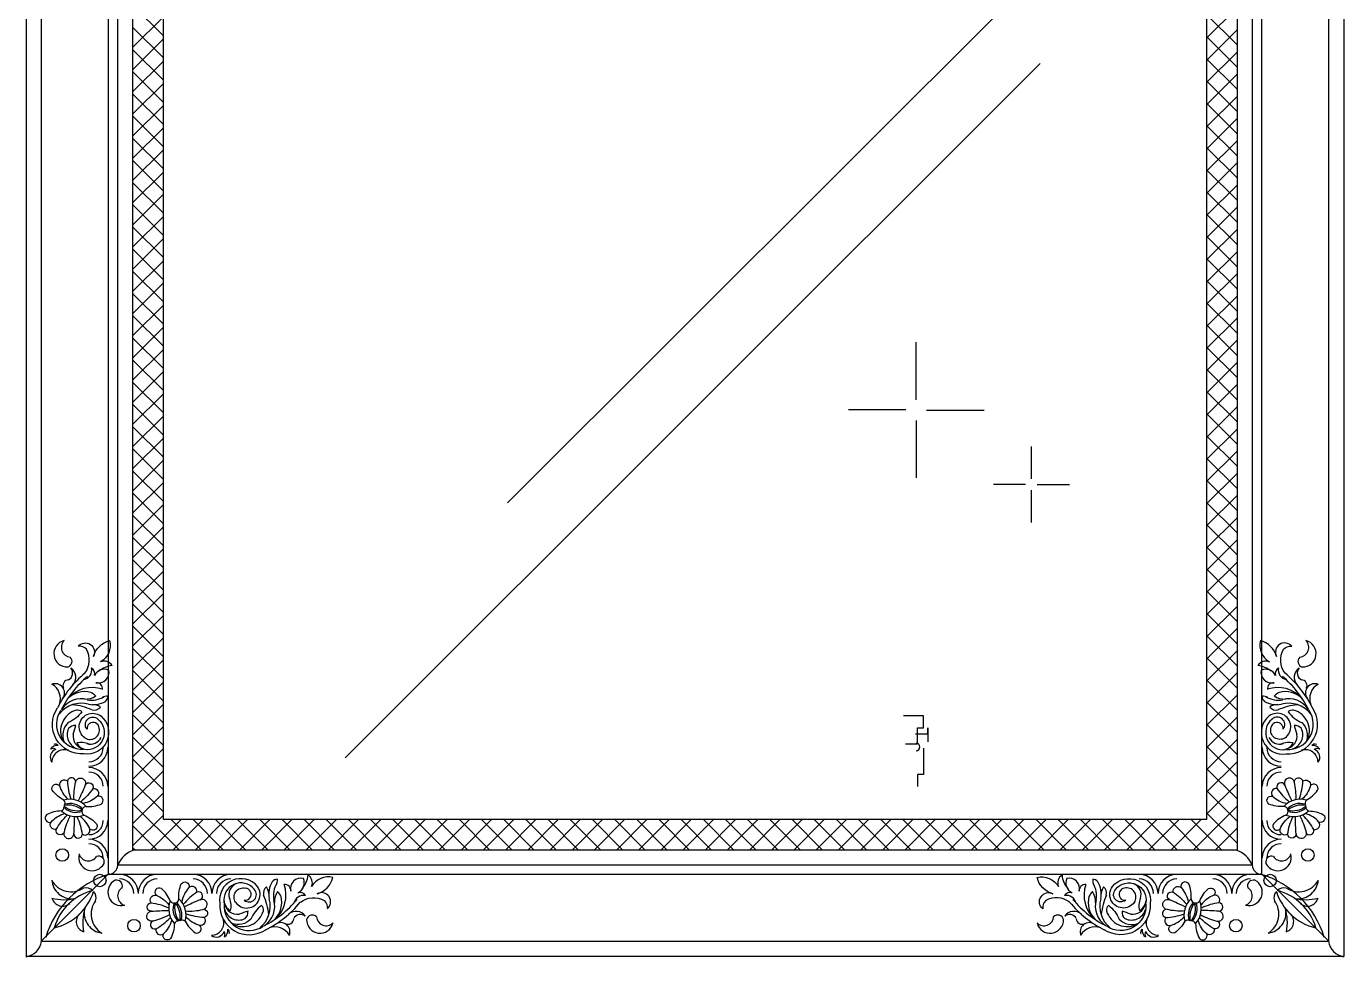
# Model space of a CAD drawing. Header units: inches. Extents: x 10 to 52.5, y 12.6 to 37.4.
# Drawn here: x 28.715 to 29.975, y 30.748 to 31.638 of the extents above; entities that cross this region are included whole.
import ezdxf

# ---------------------------------------------------------------- set-up
doc = ezdxf.new("R2010")
doc.units = ezdxf.units.IN
doc.header["$MEASUREMENT"] = 0
for name, color, linetype in [('02', 2, 'Continuous'), ('1', 1, 'Continuous'), ('4', 4, 'Continuous')]:
    doc.layers.add(name, color=color, linetype=linetype)

msp = doc.modelspace()

# ---------------------------------------------------------------- linework, layer by layer
at = {"layer": '02'}
for p, q in [((29.8404, 31.8462), (29.1756, 31.182)), ((28.8464, 31.6289), (28.8172, 31.658)), ((29.8442, 31.6266), (29.8733, 31.6558)), ((28.8172, 31.6179), (28.8464, 31.6471)), ((29.8733, 31.6202), (29.8442, 31.6493)), ((28.8464, 31.6077), (28.8172, 31.6368)), ((29.8442, 31.6054), (29.8733, 31.6346)), ((29.8733, 31.599), (29.8442, 31.6281)), ((28.8172, 31.5967), (28.8464, 31.6259)), ((28.8464, 31.5865), (28.8172, 31.6156)), ((28.8172, 31.5755), (28.8464, 31.6046)), ((29.6851, 31.6023), (29.0203, 30.9381)), ((29.8442, 31.5842), (29.8733, 31.6133)), ((29.8733, 31.5778), (29.8442, 31.6069)), ((28.8464, 31.5652), (28.8172, 31.5944)), ((29.8442, 31.563), (29.8733, 31.5921)), ((28.8172, 31.5543), (28.8464, 31.5834)), ((29.8733, 31.5565), (29.8442, 31.5857)), ((28.8464, 31.544), (28.8172, 31.5732)), ((29.8442, 31.5418), (29.8733, 31.5709)), ((29.8733, 31.5353), (29.8442, 31.5645)), ((28.8172, 31.5331), (28.8464, 31.5622)), ((28.8464, 31.5228), (28.8172, 31.5519)), ((28.8172, 31.5119), (28.8464, 31.541)), ((29.8442, 31.5206), (29.8733, 31.5497)), ((29.8733, 31.5141), (29.8442, 31.5432)), ((28.8464, 31.5016), (28.8172, 31.5307)), ((29.8442, 31.4994), (29.8733, 31.5285)), ((28.8172, 31.4907), (28.8464, 31.5198)), ((29.8733, 31.4929), (29.8442, 31.522)), ((28.8464, 31.4804), (28.8172, 31.5095)), ((29.8442, 31.4781), (29.8733, 31.5073)), ((29.8733, 31.4717), (29.8442, 31.5008)), ((28.8172, 31.4694), (28.8464, 31.4986)), ((28.8464, 31.4592), (28.8172, 31.4883)), ((28.8172, 31.4482), (28.8464, 31.4774)), ((29.8442, 31.4569), (29.8733, 31.4861)), ((29.8733, 31.4505), (29.8442, 31.4796)), ((28.8464, 31.438), (28.8172, 31.4671)), ((29.8442, 31.4357), (29.8733, 31.4649)), ((28.8172, 31.427), (28.8464, 31.4562)), ((29.8733, 31.4293), (29.8442, 31.4584)), ((28.8464, 31.4167), (28.8172, 31.4459)), ((29.8442, 31.4145), (29.8733, 31.4436)), ((29.8733, 31.408), (29.8442, 31.4372)), ((28.8172, 31.4058), (28.8464, 31.4349)), ((28.8464, 31.3955), (28.8172, 31.4247)), ((28.8172, 31.3846), (28.8464, 31.4137)), ((29.8442, 31.3933), (29.8733, 31.4224)), ((29.8733, 31.3868), (29.8442, 31.416)), ((28.8464, 31.3743), (28.8172, 31.4035)), ((29.8442, 31.3721), (29.8733, 31.4012)), ((28.8172, 31.3634), (28.8464, 31.3925)), ((29.8733, 31.3656), (29.8442, 31.3948)), ((28.8464, 31.3531), (28.8172, 31.3822)), ((29.8442, 31.3509), (29.8733, 31.38)), ((28.8172, 31.3422), (28.8464, 31.3713)), ((29.8733, 31.3444), (29.8442, 31.3735)), ((28.8464, 31.3319), (28.8172, 31.361)), ((28.8172, 31.321), (28.8464, 31.3501)), ((29.8442, 31.3297), (29.8733, 31.3588)), ((29.8733, 31.3232), (29.8442, 31.3523)), ((28.8464, 31.3107), (28.8172, 31.3398)), ((29.8442, 31.3084), (29.8733, 31.3376)), ((28.8172, 31.2997), (28.8464, 31.3289)), ((29.5665, 31.2808), (29.5665, 31.3358)), ((29.8733, 31.302), (29.8442, 31.3311)), ((28.8464, 31.2895), (28.8172, 31.3186)), ((29.8442, 31.2872), (29.8733, 31.3164)), ((28.8172, 31.2785), (28.8464, 31.3077)), ((29.8733, 31.2808), (29.8442, 31.3099)), ((28.8464, 31.2683), (28.8172, 31.2974)), ((28.8172, 31.2573), (28.8464, 31.2864)), ((29.8442, 31.266), (29.8733, 31.2952)), ((29.8733, 31.2596), (29.8442, 31.2887)), ((28.8464, 31.247), (28.8172, 31.2762)), ((29.8442, 31.2448), (29.8733, 31.2739)), ((28.8172, 31.2361), (28.8464, 31.2652)), ((29.5565, 31.2711), (29.5015, 31.2711)), ((29.5663, 31.261), (29.5663, 31.206)), ((29.5763, 31.2708), (29.6313, 31.2708)), ((29.8733, 31.2383), (29.8442, 31.2675)), ((28.8464, 31.2258), (28.8172, 31.255)), ((29.8442, 31.2236), (29.8733, 31.2527)), ((28.8172, 31.2149), (28.8464, 31.244)), ((29.6766, 31.2052), (29.6766, 31.236)), ((29.8733, 31.2171), (29.8442, 31.2463)), ((28.8464, 31.2046), (28.8172, 31.2337)), ((28.8172, 31.1937), (28.8464, 31.2228)), ((29.8442, 31.2024), (29.8733, 31.2315)), ((29.8733, 31.1959), (29.8442, 31.225)), ((28.8464, 31.1834), (28.8172, 31.2125)), ((29.8442, 31.1812), (29.8733, 31.2103)), ((28.8172, 31.1725), (28.8464, 31.2016)), ((29.671, 31.1997), (29.6402, 31.1997)), ((29.6821, 31.1996), (29.7129, 31.1996)), ((29.8733, 31.1747), (29.8442, 31.2038)), ((28.8464, 31.1622), (28.8172, 31.1913)), ((29.6765, 31.1941), (29.6765, 31.1633)), ((29.8442, 31.16), (29.8733, 31.1891)), ((28.8172, 31.1512), (28.8464, 31.1804)), ((29.8733, 31.1535), (29.8442, 31.1826)), ((28.8464, 31.141), (28.8172, 31.1701)), ((29.8442, 31.1387), (29.8733, 31.1679)), ((29.8733, 31.1323), (29.8442, 31.1614)), ((28.8172, 31.13), (28.8464, 31.1592)), ((28.8464, 31.1198), (28.8172, 31.1489)), ((28.8172, 31.1088), (28.8464, 31.138)), ((29.8442, 31.1175), (29.8733, 31.1467)), ((29.8733, 31.1111), (29.8442, 31.1402)), ((28.8464, 31.0985), (28.8172, 31.1277)), ((29.8442, 31.0963), (29.8733, 31.1254)), ((28.8172, 31.0876), (28.8464, 31.1167)), ((29.8733, 31.0898), (29.8442, 31.119)), ((28.8464, 31.0773), (28.8172, 31.1065)), ((29.8442, 31.0751), (29.8733, 31.1042)), ((29.8733, 31.0686), (29.8442, 31.0978)), ((28.8172, 31.0664), (28.8464, 31.0955)), ((28.8464, 31.0561), (28.8172, 31.0853)), ((28.8172, 31.0452), (28.8464, 31.0743)), ((29.8442, 31.0539), (29.8733, 31.083)), ((29.8733, 31.0474), (29.8442, 31.0766)), ((28.8464, 31.0349), (28.8172, 31.064)), ((29.8442, 31.0327), (29.8733, 31.0618)), ((28.8172, 31.024), (28.8464, 31.0531)), ((29.8733, 31.0262), (29.8442, 31.0553)), ((28.8464, 31.0137), (28.8172, 31.0428)), ((29.8442, 31.0115), (29.8733, 31.0406)), ((29.8733, 31.005), (29.8442, 31.0341)), ((28.8172, 31.0028), (28.8464, 31.0319)), ((28.8464, 30.9925), (28.8172, 31.0216)), ((28.8172, 30.9815), (28.8464, 31.0107)), ((29.8442, 30.9902), (29.8733, 31.0194)), ((29.8733, 30.9838), (29.8442, 31.0129)), ((28.8464, 30.9713), (28.8172, 31.0004)), ((29.8442, 30.969), (29.8733, 30.9982)), ((28.8172, 30.9603), (28.8464, 30.9895)), ((29.8733, 30.9626), (29.8442, 30.9917)), ((28.8464, 30.9501), (28.8172, 30.9792)), ((29.5735, 30.9785), (29.5542, 30.9785)), ((29.5735, 30.9669), (29.5735, 30.9785)), ((29.8442, 30.9478), (29.8733, 30.977)), ((28.8172, 30.9391), (28.8464, 30.9682)), ((29.5658, 30.9611), (29.5774, 30.9611)), ((29.5677, 30.9515), (29.5677, 30.9669)), ((29.5677, 30.9669), (29.5735, 30.9669)), ((29.5774, 30.9611), (29.5774, 30.9669)), ((29.5774, 30.9669), (29.5774, 30.9534)), ((29.8733, 30.9414), (29.8442, 30.9705)), ((28.8464, 30.9288), (28.8172, 30.958)), ((28.8172, 30.9179), (28.8464, 30.947)), ((29.5561, 30.9515), (29.5677, 30.9515)), ((29.5735, 30.9476), (29.5735, 30.9224)), ((29.8442, 30.9266), (29.8733, 30.9557)), ((29.8733, 30.9201), (29.8442, 30.9493)), ((28.8464, 30.9076), (28.8172, 30.9368)), ((29.8442, 30.9054), (29.8733, 30.9345)), ((28.8172, 30.8967), (28.8464, 30.9258)), ((29.5735, 30.9224), (29.5677, 30.9224)), ((29.5677, 30.9224), (29.5677, 30.9108)), ((29.8733, 30.8989), (29.8442, 30.9281)), ((28.8464, 30.8864), (28.8172, 30.9156)), ((29.8442, 30.8842), (29.8733, 30.9133)), ((28.8172, 30.8755), (28.8464, 30.9046)), ((29.8733, 30.8777), (29.8442, 30.9068)), ((28.8616, 30.85), (28.8172, 30.8943)), ((28.8172, 30.8543), (28.8464, 30.8834)), ((29.8312, 30.85), (29.8733, 30.8921)), ((29.8733, 30.8565), (29.8442, 30.8856)), ((28.8404, 30.85), (28.8172, 30.8731)), ((28.8341, 30.85), (28.8633, 30.8791)), ((28.8828, 30.85), (28.8537, 30.8791)), ((28.8553, 30.85), (28.8845, 30.8791)), ((28.904, 30.85), (28.8749, 30.8791)), ((28.8766, 30.85), (28.9057, 30.8791)), ((28.9252, 30.85), (28.8961, 30.8791)), ((28.8978, 30.85), (28.9269, 30.8791)), ((28.9465, 30.85), (28.9173, 30.8791)), ((28.919, 30.85), (28.9481, 30.8791)), ((28.9677, 30.85), (28.9385, 30.8791)), ((28.9402, 30.85), (28.9693, 30.8791)), ((28.9889, 30.85), (28.9598, 30.8791)), ((28.9614, 30.85), (28.9905, 30.8791)), ((29.0101, 30.85), (28.981, 30.8791)), ((28.9826, 30.85), (29.0118, 30.8791)), ((29.0313, 30.85), (29.0022, 30.8791)), ((29.0038, 30.85), (29.033, 30.8791)), ((29.0525, 30.85), (29.0234, 30.8791)), ((29.0251, 30.85), (29.0542, 30.8791)), ((29.0737, 30.85), (29.0446, 30.8791)), ((29.0463, 30.85), (29.0754, 30.8791)), ((29.095, 30.85), (29.0658, 30.8791)), ((29.0675, 30.85), (29.0966, 30.8791)), ((29.1162, 30.85), (29.087, 30.8791)), ((29.0887, 30.85), (29.1178, 30.8791)), ((29.1374, 30.85), (29.1082, 30.8791)), ((29.1099, 30.85), (29.139, 30.8791)), ((29.1586, 30.85), (29.1295, 30.8791)), ((29.1311, 30.85), (29.1603, 30.8791)), ((29.1798, 30.85), (29.1507, 30.8791)), ((29.1523, 30.85), (29.1815, 30.8791)), ((29.201, 30.85), (29.1719, 30.8791)), ((29.1735, 30.85), (29.2027, 30.8791)), ((29.2222, 30.85), (29.1931, 30.8791)), ((29.1948, 30.85), (29.2239, 30.8791)), ((29.2434, 30.85), (29.2143, 30.8791)), ((29.216, 30.85), (29.2451, 30.8791)), ((29.2647, 30.85), (29.2355, 30.8791)), ((29.2372, 30.85), (29.2663, 30.8791)), ((29.2859, 30.85), (29.2567, 30.8791)), ((29.2584, 30.85), (29.2875, 30.8791)), ((29.3071, 30.85), (29.278, 30.8791)), ((29.2796, 30.85), (29.3087, 30.8791)), ((29.3283, 30.85), (29.2992, 30.8791)), ((29.3008, 30.85), (29.33, 30.8791)), ((29.3495, 30.85), (29.3204, 30.8791)), ((29.322, 30.85), (29.3512, 30.8791)), ((29.3707, 30.85), (29.3416, 30.8791)), ((29.3433, 30.85), (29.3724, 30.8791)), ((29.3919, 30.85), (29.3628, 30.8791)), ((29.3645, 30.85), (29.3936, 30.8791)), ((29.4132, 30.85), (29.384, 30.8791)), ((29.3857, 30.85), (29.4148, 30.8791)), ((29.4344, 30.85), (29.4052, 30.8791)), ((29.4069, 30.85), (29.436, 30.8791)), ((29.4556, 30.85), (29.4264, 30.8791)), ((29.4281, 30.85), (29.4572, 30.8791)), ((29.4768, 30.85), (29.4477, 30.8791)), ((29.4493, 30.85), (29.4785, 30.8791)), ((29.498, 30.85), (29.4689, 30.8791)), ((29.4705, 30.85), (29.4997, 30.8791)), ((29.5192, 30.85), (29.4901, 30.8791)), ((29.4917, 30.85), (29.5209, 30.8791)), ((29.5404, 30.85), (29.5113, 30.8791)), ((29.513, 30.85), (29.5421, 30.8791)), ((29.5616, 30.85), (29.5325, 30.8791)), ((29.5342, 30.85), (29.5633, 30.8791)), ((29.5829, 30.85), (29.5537, 30.8791)), ((29.5554, 30.85), (29.5845, 30.8791)), ((29.6041, 30.85), (29.5749, 30.8791)), ((29.5766, 30.85), (29.6057, 30.8791)), ((29.6253, 30.85), (29.5962, 30.8791)), ((29.5978, 30.85), (29.6269, 30.8791)), ((29.6465, 30.85), (29.6174, 30.8791)), ((29.619, 30.85), (29.6482, 30.8791)), ((29.6677, 30.85), (29.6386, 30.8791)), ((29.6402, 30.85), (29.6694, 30.8791)), ((29.6889, 30.85), (29.6598, 30.8791)), ((29.6614, 30.85), (29.6906, 30.8791)), ((29.7101, 30.85), (29.681, 30.8791)), ((29.6827, 30.85), (29.7118, 30.8791)), ((29.7314, 30.85), (29.7022, 30.8791)), ((29.7039, 30.85), (29.733, 30.8791)), ((29.7526, 30.85), (29.7234, 30.8791)), ((29.7251, 30.85), (29.7542, 30.8791)), ((29.7738, 30.85), (29.7446, 30.8791)), ((29.7463, 30.85), (29.7754, 30.8791)), ((29.795, 30.85), (29.7659, 30.8791)), ((29.7675, 30.85), (29.7966, 30.8791)), ((29.8162, 30.85), (29.7871, 30.8791)), ((29.7887, 30.85), (29.8179, 30.8791)), ((29.8374, 30.85), (29.8083, 30.8791)), ((29.8099, 30.85), (29.8391, 30.8791)), ((29.8586, 30.85), (29.8295, 30.8791)), ((29.8524, 30.85), (29.8733, 30.8709)), ((28.8192, 30.85), (28.8172, 30.8519)), ((28.7291, 30.7626), (28.7944, 30.8278)), ((29.9614, 30.7626), (29.8961, 30.8278))]:
    msp.add_line(p, q, dxfattribs=at)
for points in [[(29.9607, 30.7626), (28.7298, 30.7626), (28.7298, 32.6166), (29.9607, 32.6166)], [(29.8966, 30.8266), (28.7939, 30.8266), (28.7939, 32.5525), (29.8966, 32.5525)], [(29.8879, 30.8354), (28.8027, 30.8354), (28.8027, 32.5438), (29.8879, 32.5438)]]:
    msp.add_lwpolyline(points, close=True, dxfattribs=at)
for points in [[(28.7649, 31.045, -0.899797), (28.7794, 31.0352, -0.264096), (28.7949, 31.0504, -0.33534), (28.7863, 31.03)], [(29.9256, 31.045, 0.899797), (29.9111, 31.0352, 0.264096), (29.8957, 31.0504, 0.33534), (29.9043, 31.03)], [(28.7713, 31.0192, 0.3008), (28.7728, 31.042, 0.22074), (28.7649, 31.045, -1.078465)], [(29.9192, 31.0192, -0.3008), (29.9178, 31.042, -0.22074), (29.9256, 31.045, 1.078465)], [(28.7703, 30.9421, -0.625313), (28.745, 30.986, 0.105644)], [(28.77, 30.9462, -0.625313), (28.7484, 30.9837, -0.625313)], [(29.9202, 30.9421, 0.625313), (29.9455, 30.986, -0.105644)], [(29.9205, 30.9462, 0.625313), (29.9421, 30.9837, 0.625313)], [(28.7683, 30.9821, -0.135691), (28.7552, 30.9719, 0.298129), (28.7513, 30.9533, 3.617444)], [(28.7713, 30.9573, -1.009069), (28.7864, 30.9783, -0.767075), (28.7703, 30.9421)], [(28.7733, 30.9656, -0.947668), (28.7837, 30.9752, -0.770798), (28.7709, 30.9462, -0.770798)], [(29.9192, 30.9573, 1.009069), (29.9041, 30.9783, 0.767075), (29.9202, 30.9421)], [(29.9173, 30.9656, 0.947668), (29.9068, 30.9752, 0.770798), (29.9196, 30.9462, 0.770798)], [(29.9222, 30.9821, 0.135691), (29.9353, 30.9719, -0.298129), (29.9393, 30.9533, -3.617444)], [(28.7713, 30.9573, 0.684361), (28.7849, 30.9668)], [(29.9192, 30.9573, -0.684361), (29.9057, 30.9668)], [(28.7512, 30.8977, -0.120361), (28.7401, 30.9072, -0.853443), (28.747, 30.9116, -0.544547)], [(28.7545, 30.9158, 0.690206), (28.747, 30.9116, 0.14642), (28.7551, 30.8986, -4.254024)], [(28.7626, 30.9147, 0.957116), (28.7545, 30.9158, 0.071647), (28.7579, 30.8989, -1.924803)], [(28.7609, 30.8983, -0.072107), (28.7623, 30.9148, -1.111691), (28.7716, 30.9121, -0.023407), (28.7648, 30.8972, -9.427938)], [(28.7716, 30.9121, -0.957116), (28.779, 30.9089, -0.071647), (28.7674, 30.8962, 1.924803)], [(28.779, 30.9089, -0.690206), (28.7833, 30.9014, -0.14642), (28.7696, 30.8946, 4.254024)], [(29.9115, 30.9089, 0.690206), (29.9073, 30.9014, 0.14642), (29.921, 30.8946, -4.254024)], [(29.9189, 30.9121, 0.957116), (29.9115, 30.9089, 0.071647), (29.9232, 30.8962, -1.924803)], [(29.9296, 30.8983, 0.072107), (29.9282, 30.9148, 1.111691), (29.9189, 30.9121, 0.023407), (29.9257, 30.8972, 9.427938)], [(29.928, 30.9147, -0.957116), (29.936, 30.9158, -0.071647), (29.9326, 30.8989, 1.924803)], [(29.936, 30.9158, -0.690206), (29.9435, 30.9116, -0.14642), (29.9354, 30.8986, 4.254024)], [(29.9393, 30.8977, 0.120361), (29.9504, 30.9072, 0.853443), (29.9435, 30.9116, 0.544547)], [(28.7724, 30.8917, 0.120361), (28.7869, 30.894, 0.853443), (28.7833, 30.9014, 0.544547)], [(29.9181, 30.8917, -0.120361), (29.9037, 30.894, -0.853443), (29.9073, 30.9014, -0.544547)], [(28.7488, 30.8874, 0.120361), (28.7347, 30.8837, 0.853443), (28.739, 30.8768, 0.544547)], [(28.7439, 30.8697, -0.690206), (28.739, 30.8768, -0.14642), (28.7519, 30.8848, 4.254024)], [(28.7515, 30.8671, -0.957116), (28.7439, 30.8697, -0.071647), (28.7543, 30.8834, 1.924803)], [(28.7573, 30.8826, 0.072107), (28.7513, 30.8672, 1.111691), (28.7608, 30.8654, 0.023407), (28.7612, 30.8819, 9.427938)], [(28.7705, 30.8834, -0.120361), (28.7825, 30.875, -0.853443), (28.776, 30.87, -0.544547)], [(29.92, 30.8834, 0.120361), (29.9081, 30.875, 0.853443), (29.9145, 30.87, 0.544547)], [(29.9332, 30.8826, -0.072107), (29.9393, 30.8672, -1.111691), (29.9297, 30.8654, -0.023407), (29.9293, 30.8819, -9.427938)], [(29.939, 30.8671, 0.957116), (29.9467, 30.8697, 0.071647), (29.9362, 30.8834, -1.924803)], [(29.9467, 30.8697, 0.690206), (29.9516, 30.8768, 0.14642), (29.9386, 30.8848, -4.254024)], [(29.9417, 30.8874, -0.120361), (29.9559, 30.8837, -0.853443), (29.9516, 30.8768, -0.544547)], [(28.7608, 30.8654, 0.957116), (28.7689, 30.8651, 0.071647), (28.764, 30.8816, -1.924803)], [(28.7689, 30.8651, 0.690206), (28.776, 30.87, 0.14642), (28.7667, 30.8821, -4.254024)], [(29.9217, 30.8651, -0.690206), (29.9145, 30.87, -0.14642), (29.9238, 30.8821, 4.254024)], [(29.9297, 30.8654, -0.957116), (29.9217, 30.8651, -0.071647), (29.9266, 30.8816, 1.924803)], [(28.9154, 30.8, 1.009069), (28.9364, 30.8151, 0.767075), (28.9003, 30.7989)], [(29.0032, 30.7937, 0.899797), (28.9933, 30.8082, 0.264096), (29.0085, 30.8237, 0.33534), (28.9881, 30.8151)], [(29.6874, 30.7937, -0.899797), (29.6972, 30.8082, -0.264096), (29.682, 30.8237, -0.33534), (29.7024, 30.8151)], [(29.7751, 30.8, -1.009069), (29.7541, 30.8151, -0.767075), (29.7902, 30.7989)], [(28.8528, 30.8013, 0.120361), (28.8444, 30.8132, 0.853443), (28.8394, 30.8067, 0.544547)], [(28.8612, 30.8032, -0.120361), (28.8635, 30.8177, -0.853443), (28.8708, 30.8141, -0.544547)], [(28.8784, 30.8098, 0.690206), (28.8708, 30.8141, 0.14642), (28.864, 30.8004, -4.254024)], [(28.8816, 30.8024, 0.957116), (28.8784, 30.8098, 0.071647), (28.8657, 30.7982, -1.924803)], [(28.9237, 30.8019, 0.947668), (28.9333, 30.8124, 0.770798), (28.9043, 30.7996, 0.770798)], [(28.9154, 30.8, -0.684361), (28.9249, 30.8136)], [(29.7668, 30.8019, -0.947668), (29.7572, 30.8124, -0.770798), (29.7862, 30.7996, -0.770798)], [(29.7751, 30.8, 0.684361), (29.7656, 30.8136)], [(29.8089, 30.8024, -0.957116), (29.8122, 30.8098, -0.071647), (29.8248, 30.7982, 1.924803)], [(29.8122, 30.8098, -0.690206), (29.8197, 30.8141, -0.14642), (29.8265, 30.8004, 4.254024)], [(29.8293, 30.8032, 0.120361), (29.8271, 30.8177, 0.853443), (29.8197, 30.8141, 0.544547)], [(29.8377, 30.8013, -0.120361), (29.8461, 30.8132, -0.853443), (29.8511, 30.8067, -0.544547)], [(28.8349, 30.7915, -0.957116), (28.8345, 30.7996, -0.071647), (28.8511, 30.7947, 1.924803)], [(28.8345, 30.7996, -0.690206), (28.8394, 30.8067, -0.14642), (28.8516, 30.7975, 4.254024)], [(28.8677, 30.7917, 0.072107), (28.8842, 30.7931, 1.111691), (28.8816, 30.8024, 0.023407), (28.8666, 30.7956, 9.427938)], [(28.9003, 30.7989, 0.625313), (28.9442, 30.7738, -0.105644)], [(28.9044, 30.7987, 0.625313), (28.9419, 30.7771, 0.625313)], [(28.9403, 30.7971, 0.135691), (28.9301, 30.7839, -0.298129), (28.9115, 30.7799, -3.617444)], [(28.9774, 30.8001, -0.3008), (29.0002, 30.8016, -0.22074), (29.0032, 30.7937, 1.078465)], [(29.7132, 30.8001, 0.3008), (29.6903, 30.8016, 0.22074), (29.6874, 30.7937, -1.078465)], [(29.7902, 30.7989, -0.625313), (29.7463, 30.7738, 0.105644)], [(29.7862, 30.7987, -0.625313), (29.7486, 30.7771, -0.625313)], [(29.7503, 30.7971, -0.135691), (29.7604, 30.7839, 0.298129), (29.7791, 30.7799, 3.617444)], [(29.8228, 30.7917, -0.072107), (29.8063, 30.7931, -1.111691), (29.8089, 30.8024, -0.023407), (29.8239, 30.7956, -9.427938)], [(29.856, 30.7996, 0.690206), (29.8511, 30.8067, 0.14642), (29.8389, 30.7975, -4.254024)], [(29.8556, 30.7915, 0.957116), (29.856, 30.7996, 0.071647), (29.8395, 30.7947, -1.924803)], [(28.8521, 30.7881, -0.072107), (28.8367, 30.782, -1.111691), (28.8349, 30.7915, -0.023407), (28.8513, 30.792, -9.427938)], [(28.8366, 30.7823, 0.957116), (28.8391, 30.7746, 0.071647), (28.8528, 30.7851, -1.924803)], [(28.8391, 30.7746, 0.690206), (28.8463, 30.7697, 0.14642), (28.8543, 30.7827, -4.254024)], [(28.8672, 30.782, 0.120361), (28.8767, 30.7709, 0.853443), (28.8811, 30.7778, 0.544547)], [(28.8853, 30.7854, -0.690206), (28.8811, 30.7778, -0.14642), (28.8681, 30.7859, 4.254024)], [(28.8842, 30.7934, -0.957116), (28.8853, 30.7854, -0.071647), (28.8684, 30.7887, 1.924803)], [(29.8064, 30.7934, 0.957116), (29.8052, 30.7854, 0.071647), (29.8222, 30.7887, -1.924803)], [(29.8052, 30.7854, 0.690206), (29.8095, 30.7778, 0.14642), (29.8224, 30.7859, -4.254024)], [(29.8233, 30.782, -0.120361), (29.8138, 30.7709, -0.853443), (29.8095, 30.7778, -0.544547)], [(29.8514, 30.7746, -0.690206), (29.8443, 30.7697, -0.14642), (29.8362, 30.7827, 4.254024)], [(29.8539, 30.7823, -0.957116), (29.8514, 30.7746, -0.071647), (29.8377, 30.7851, 1.924803)], [(29.8385, 30.7881, 0.072107), (29.8539, 30.782, 1.111691), (29.8556, 30.7915, 0.023407), (29.8392, 30.792, 9.427938)], [(28.8568, 30.7796, -0.120361), (28.8533, 30.7654, -0.853443), (28.8463, 30.7697, -0.544547)], [(29.8337, 30.7796, 0.120361), (29.8373, 30.7654, 0.853443), (29.8443, 30.7697, 0.544547)]]:
    msp.add_lwpolyline(points, format="xyb", dxfattribs=at)
for centre in [(28.7496, 30.8452), (29.941, 30.8452), (28.7855, 30.8209), (29.905, 30.8209), (28.8183, 30.7776), (29.8722, 30.7776)]:
    msp.add_circle(centre, 0.00598, dxfattribs=at)
for centre, radius, start, end in [((28.7544, 31.0379), 0.0128, 103.4581, 271.881), ((28.758, 31.0438), 0.00929, 134.9078, 266.0012), ((29.9326, 31.0438), 0.00929, 273.9988, 45.0922), ((29.9361, 31.0379), 0.0128, 268.119, 76.5419), ((28.7534, 31.0305), 0.00559, 284.1477, 46.1839), ((29.9371, 31.0305), 0.00559, 133.8161, 255.8523), ((28.7525, 31.0192), 0.00707, 295.8342, 41.564), ((28.7522, 31.0151), 0.0104, 316.492, 57.5289), ((28.7685, 31.0223), 0.00939, 281.3492, 11.3147), ((28.7746, 31.0189), 0.00604, 341.6843, 59.8281), ((28.79, 31.0123), 0.0106, 67.0137, 154.1286), ((28.7843, 31.0199), 0.0101, 256.1078, 12.7825), ((28.7995, 31.0036), 0.023, 95.3666, 130.6448), ((28.7897, 31.0215), 0.00913, 33.4457, 112.214), ((29.9008, 31.0215), 0.00913, 67.786, 146.5543), ((29.891, 31.0036), 0.023, 49.3552, 84.6334), ((29.9063, 31.0199), 0.0101, 167.2175, 283.8922), ((29.9006, 31.0123), 0.0106, 25.8714, 112.9863), ((29.9159, 31.0189), 0.00604, 120.1719, 198.3157), ((29.9221, 31.0223), 0.00939, 168.6853, 258.6508), ((29.9383, 31.0151), 0.0104, 122.4711, 223.508), ((29.938, 31.0192), 0.00707, 138.436, 244.1658), ((28.743, 31.0004), 0.00873, 322.4662, 114.5482), ((28.7316, 30.9947), 0.0162, 340.5212, 59.7629), ((28.8368, 30.9404), 0.1025, 129.7559, 153.5845), ((28.8368, 30.9404), 0.0984, 129.7559, 153.5845), ((28.7558, 31.0073), 0.00551, 92.092, 208.0855), ((28.7823, 31.0042), 0.00591, 355.2136, 94.7387), ((29.9082, 31.0042), 0.00591, 85.2613, 184.7864), ((29.8537, 30.9404), 0.0984, 26.4155, 50.2441), ((29.8537, 30.9404), 0.1025, 26.4155, 50.2441), ((29.9347, 31.0073), 0.00551, 331.9145, 87.908), ((29.9475, 31.0004), 0.00873, 65.4518, 217.5338), ((29.959, 30.9947), 0.0162, 120.2371, 199.4788), ((28.7782, 30.9742), 0.0312, 71.2041, 138.2953), ((28.7712, 30.9781), 0.0234, 75.7554, 134.1307), ((28.7718, 31.012), 0.0176, 267.4559, 303.7547), ((28.7778, 31.0159), 0.0225, 258.9775, 301.7001), ((28.7686, 30.9846), 0.0182, 44.4278, 62.7596), ((28.7922, 30.9883), 0.0089, 83.0654, 120.1348), ((28.7874, 30.997), 0.0059, 306.1526, 2.072), ((29.9031, 30.997), 0.0059, 177.928, 233.8474), ((29.8983, 30.9883), 0.0089, 59.8652, 96.9346), ((29.9127, 31.0159), 0.0225, 238.2999, 281.0225), ((29.9123, 30.9742), 0.0312, 41.7047, 108.7959), ((29.9219, 30.9846), 0.0182, 117.2404, 135.5722), ((29.9187, 31.012), 0.0176, 236.2453, 272.5441), ((29.9194, 30.9781), 0.0234, 45.8693, 104.2446), ((28.7677, 30.964), 0.0264, 74.5727, 141.7157), ((28.7688, 30.9638), 0.0208, 105.5781, 207.3515), ((28.7677, 30.9725), 0.0222, 74.7331, 146.2831), ((28.7538, 30.929), 0.0602, 66.2388, 84.6393), ((28.7642, 30.9783), 0.00561, 42.609, 100.4936), ((28.7792, 31.0122), 0.0232, 258.8396, 300.1893), ((28.7799, 30.9919), 0.00806, 257.3275, 320.1825), ((28.7776, 30.9733), 0.016, 57.8955, 87.127), ((29.9113, 31.0122), 0.0232, 239.8107, 281.1604), ((29.913, 30.9733), 0.016, 92.873, 122.1045), ((29.9107, 30.9919), 0.00806, 219.8175, 282.6725), ((29.9367, 30.929), 0.0602, 95.3607, 113.7612), ((29.9228, 30.964), 0.0264, 38.2843, 105.4273), ((29.9229, 30.9725), 0.0222, 33.7169, 105.2669), ((29.9263, 30.9783), 0.00561, 79.5064, 137.391), ((29.9218, 30.9638), 0.0208, 332.6485, 74.4219), ((28.7791, 30.9662), 0.00584, 5.5996, 186.4086), ((29.9115, 30.9662), 0.00584, 353.5914, 174.4004), ((28.7683, 30.9602), 0.014, 154.407, 253.7955), ((28.7619, 30.961), 0.00816, 84.3324, 140.6579), ((28.7719, 30.9588), 0.012, 170.5885, 259.076), ((28.6547, 30.9994), 0.1122, 339.8446, 344.3263), ((29.9187, 30.9588), 0.012, 280.924, 9.4115), ((29.9222, 30.9602), 0.014, 286.2045, 25.593), ((30.0359, 30.9994), 0.1122, 195.6737, 200.1554), ((29.9286, 30.961), 0.00816, 39.3421, 95.6676), ((28.746, 30.9388), 0.00786, 107.8277, 217.331), ((28.7449, 30.9418), 0.00815, 83.902, 144.7844), ((28.7407, 30.9412), 0.00587, 60.6146, 114.9775), ((28.7518, 30.9339), 0.0121, 72.1514, 179.4013), ((28.7429, 30.9476), 0.00368, 39.4285, 113.7619), ((28.7678, 30.9335), 0.0194, 67.4736, 102.9922), ((28.7737, 30.9578), 0.0116, 207.7031, 264.1615), ((28.7765, 30.9628), 0.0115, 252.4673, 333.9637), ((28.775, 30.9483), 0.0138, 269.9939, 359.0247), ((28.775, 30.9483), 0.0182, 269.9939, 359.0247), ((29.5663, 30.9486), 0.0036, 270.3097, 89.6903), ((29.9155, 30.9483), 0.0182, 180.9753, 270.0061), ((29.9155, 30.9483), 0.0138, 180.9753, 270.0061), ((29.9141, 30.9628), 0.0115, 206.0363, 287.5327), ((29.9227, 30.9335), 0.0194, 77.0078, 112.5264), ((29.9168, 30.9578), 0.0116, 275.8385, 332.2969), ((29.9387, 30.9339), 0.0121, 0.5987, 107.8486), ((29.9477, 30.9476), 0.00368, 66.2381, 140.5715), ((29.9457, 30.9418), 0.00815, 35.2156, 96.098), ((29.9499, 30.9412), 0.00587, 65.0225, 119.3854), ((29.9446, 30.9388), 0.00786, 322.669, 72.1723), ((28.775, 30.9107), 0.0182, 0.9753, 90.0061), ((28.775, 30.9107), 0.0138, 0.9753, 90.0061), ((29.9155, 30.9107), 0.0182, 89.9939, 179.0247), ((29.9155, 30.9107), 0.0138, 89.9939, 179.0247), ((28.757, 30.8777), 0.0208, 42.3436, 106.2447), ((28.7479, 30.8949), 0.00435, 327.4375, 39.5395), ((29.9335, 30.8777), 0.0208, 73.7553, 137.6564), ((29.9427, 30.8949), 0.00435, 140.4605, 212.5625), ((28.747, 30.8913), 0.00435, 294.3964, 6.4984), ((28.7628, 30.9028), 0.0208, 227.6912, 291.5923), ((28.7635, 30.9071), 0.0195, 231.4266, 285.122), ((28.7558, 30.8735), 0.0195, 48.8139, 102.5092), ((28.7629, 30.9028), 0.0168, 227.8446, 290.8422), ((28.757, 30.8777), 0.0168, 43.0937, 106.0912), ((28.7727, 30.8871), 0.00428, 163.9851, 238.8606), ((28.7728, 30.8875), 0.00428, 95.0753, 169.9508), ((29.9177, 30.8875), 0.00428, 10.0492, 84.9247), ((29.9178, 30.8871), 0.00428, 301.1394, 16.0149), ((29.9277, 30.9028), 0.0208, 248.4077, 312.3088), ((29.9335, 30.8777), 0.0168, 73.9088, 136.9063), ((29.9277, 30.9028), 0.0168, 249.1578, 312.1554), ((29.9348, 30.8735), 0.0195, 77.4908, 131.1861), ((29.927, 30.9071), 0.0195, 254.878, 308.5734), ((29.9435, 30.8913), 0.00435, 173.5016, 245.6036), ((28.775, 30.8785), 0.0138, 269.9939, 359.0247), ((28.775, 30.8785), 0.0182, 269.9939, 359.0247), ((29.9155, 30.8785), 0.0182, 180.9753, 270.0061), ((29.9155, 30.8785), 0.0138, 180.9753, 270.0061), ((28.775, 30.8421), 0.0182, 0.9753, 90.0061), ((29.9155, 30.8421), 0.0182, 89.9939, 179.0247), ((28.7781, 30.843), 0.0128, 164.9738, 333.3968), ((28.7746, 30.8489), 0.00929, 196.4236, 327.5169), ((28.775, 30.8421), 0.0138, 0.9753, 90.0061), ((29.9124, 30.843), 0.0128, 206.6032, 15.0262), ((29.9155, 30.8421), 0.0138, 89.9939, 179.0247), ((29.9159, 30.8489), 0.00929, 212.4831, 343.5764), ((28.7842, 30.8386), 0.00559, 345.6635, 107.6997), ((29.9064, 30.8386), 0.00559, 72.3003, 194.3365), ((28.759, 30.8228), 0.0195, 184.4961, 275.0479), ((28.7583, 30.8315), 0.0214, 208.478, 303.3409), ((28.806, 30.8096), 0.0128, 116.6032, 285.0262), ((28.8016, 30.8156), 0.00559, 342.3003, 104.3365), ((28.8042, 30.8085), 0.0138, 359.9939, 89.0247), ((28.8042, 30.8085), 0.0182, 359.9939, 89.0247), ((28.8405, 30.8085), 0.0182, 90.9753, 180.0061), ((28.8405, 30.8085), 0.0138, 90.9753, 180.0061), ((28.8746, 30.8085), 0.0182, 359.9939, 89.0247), ((28.8746, 30.8085), 0.0138, 359.9939, 89.0247), ((28.911, 30.8085), 0.0182, 90.9753, 180.0061), ((28.911, 30.8085), 0.0138, 90.9753, 180.0061), ((28.9704, 30.808), 0.0232, 149.9073, 191.257), ((28.9551, 30.8161), 0.0059, 88.0246, 143.944), ((28.9465, 30.8209), 0.0089, 329.9618, 7.0312), ((28.978, 30.813), 0.0101, 77.314, 193.9888), ((28.9705, 30.8187), 0.0106, 295.9679, 23.0829), ((28.9618, 30.8282), 0.023, 319.4518, 354.7299), ((28.9797, 30.8185), 0.00913, 337.8826, 56.6508), ((29.7109, 30.8185), 0.00913, 123.3492, 202.1174), ((29.7288, 30.8282), 0.023, 185.2701, 220.5482), ((29.7201, 30.8187), 0.0106, 156.9171, 244.0321), ((29.7125, 30.813), 0.0101, 346.0112, 102.686), ((29.7354, 30.8161), 0.0059, 36.056, 91.9754), ((29.7441, 30.8209), 0.0089, 172.9688, 210.0382), ((29.7201, 30.808), 0.0232, 348.743, 30.0927), ((29.7795, 30.8085), 0.0182, 359.9939, 89.0247), ((29.7795, 30.8085), 0.0138, 359.9939, 89.0247), ((29.8159, 30.8085), 0.0182, 90.9753, 180.0061), ((29.8159, 30.8085), 0.0138, 90.9753, 180.0061), ((29.85, 30.8085), 0.0138, 359.9939, 89.0247), ((29.85, 30.8085), 0.0182, 359.9939, 89.0247), ((29.8864, 30.8085), 0.0182, 90.9753, 180.0061), ((29.8864, 30.8085), 0.0138, 90.9753, 180.0061), ((29.8846, 30.8096), 0.0128, 254.9738, 63.3968), ((29.8889, 30.8156), 0.00559, 75.6635, 197.6997), ((29.9322, 30.8315), 0.0214, 236.6591, 331.522), ((29.9316, 30.8228), 0.0195, 264.9521, 355.5039), ((28.7912, 30.7615), 0.0512, 104.0835, 163.9093), ((28.7307, 30.8256), 0.0512, 282.7275, 342.5533), ((28.7726, 30.806), 0.00795, 40.363, 108.5714), ((28.774, 30.8045), 0.00795, 338.0655, 46.2738), ((28.8119, 30.8061), 0.00929, 122.4831, 253.5764), ((28.9205, 30.8073), 0.0115, 116.1329, 197.6292), ((28.9244, 30.8077), 0.00584, 263.688, 84.4969), ((28.9501, 30.8086), 0.00806, 129.9141, 192.7691), ((28.9314, 30.8063), 0.016, 2.9696, 32.2011), ((28.9741, 30.8066), 0.0225, 148.3965, 191.1191), ((28.9701, 30.8006), 0.0176, 146.3419, 182.6407), ((28.9324, 30.8069), 0.0312, 311.8013, 18.8925), ((28.9428, 30.7973), 0.0182, 27.337, 45.6688), ((28.9624, 30.8111), 0.00591, 355.3579, 94.883), ((28.977, 30.8034), 0.00604, 30.2685, 108.4123), ((29.7135, 30.8034), 0.00604, 71.5877, 149.7315), ((29.7282, 30.8111), 0.00591, 85.117, 184.6421), ((29.7581, 30.8069), 0.0312, 161.1075, 228.1987), ((29.7478, 30.7973), 0.0182, 134.3312, 152.663), ((29.7204, 30.8006), 0.0176, 357.3593, 33.6581), ((29.7164, 30.8066), 0.0225, 348.8809, 31.6035), ((29.7591, 30.8063), 0.016, 147.7989, 177.0304), ((29.7404, 30.8086), 0.00806, 347.2309, 50.0859), ((29.7662, 30.8077), 0.00584, 95.5031, 276.312), ((29.77, 30.8073), 0.0115, 342.3708, 63.8671), ((29.8786, 30.8061), 0.00929, 286.4236, 57.5169), ((29.9165, 30.8045), 0.00795, 133.7262, 201.9345), ((29.9598, 30.8256), 0.0512, 197.4467, 257.2725), ((29.9179, 30.806), 0.00795, 71.4286, 139.637), ((29.8994, 30.7615), 0.0512, 16.0907, 75.9165), ((28.7515, 30.8497), 0.0472, 255.6472, 283.1997), ((28.7499, 30.8068), 0.0105, 195.6771, 311.5733), ((28.7986, 30.7887), 0.0214, 143.2959, 238.1588), ((28.8722, 30.7936), 0.0208, 158.5043, 222.4054), ((28.8565, 30.8035), 0.00428, 211.236, 286.1115), ((28.8723, 30.7937), 0.0168, 159.2544, 222.2519), ((28.8766, 30.7943), 0.0195, 164.9746, 218.6699), ((28.8569, 30.8036), 0.00428, 280.1458, 355.0212), ((28.843, 30.7865), 0.0195, 347.5873, 41.2827), ((28.8472, 30.7878), 0.0168, 344.0053, 47.0029), ((28.8472, 30.7878), 0.0208, 343.8519, 47.753), ((28.9159, 30.8024), 0.0116, 185.9351, 242.3935), ((28.9169, 30.8005), 0.012, 191.0206, 279.5081), ((28.8917, 30.7964), 0.0194, 347.1044, 22.623), ((28.9222, 30.7964), 0.0264, 308.3808, 15.5239), ((28.9365, 30.7929), 0.00561, 349.603, 47.4876), ((28.8872, 30.7825), 0.0602, 5.4573, 23.8577), ((28.8984, 30.8655), 0.0984, 296.5121, 320.3407), ((28.9307, 30.7964), 0.0222, 303.8135, 15.3634), ((28.8984, 30.8655), 0.1025, 296.5121, 320.3407), ((28.9362, 30.7999), 0.0234, 315.9658, 14.3412), ((28.9804, 30.7972), 0.00939, 78.7819, 168.7474), ((29.7101, 30.7972), 0.00939, 11.2526, 101.2181), ((29.7921, 30.8655), 0.1025, 219.6593, 243.4879), ((29.7921, 30.8655), 0.0984, 219.6593, 243.4879), ((29.7543, 30.7999), 0.0234, 165.6588, 224.0342), ((29.7599, 30.7964), 0.0222, 164.6366, 236.1865), ((29.7683, 30.7964), 0.0264, 164.4761, 231.6192), ((29.8034, 30.7825), 0.0602, 156.1423, 174.5427), ((29.754, 30.7929), 0.00561, 132.5124, 190.397), ((29.7736, 30.8005), 0.012, 260.4919, 348.9794), ((29.7988, 30.7964), 0.0194, 157.377, 192.8956), ((29.7746, 30.8024), 0.0116, 297.6065, 354.0649), ((29.8433, 30.7878), 0.0208, 132.247, 196.1481), ((29.8434, 30.7878), 0.0168, 132.9971, 195.9947), ((29.8475, 30.7865), 0.0195, 138.7173, 192.4127), ((29.814, 30.7943), 0.0195, 321.3301, 15.0254), ((29.8336, 30.8036), 0.00428, 184.9788, 259.8542), ((29.8183, 30.7937), 0.0168, 317.7481, 20.7456), ((29.834, 30.8035), 0.00428, 253.8885, 328.764), ((29.8183, 30.7936), 0.0208, 317.5946, 21.4957), ((29.8919, 30.7887), 0.0214, 301.8412, 36.7041), ((29.939, 30.8497), 0.0472, 256.8003, 284.3528), ((29.9407, 30.8068), 0.0105, 228.4267, 344.3229), ((28.7735, 30.7817), 0.0105, 135.0636, 250.9598), ((28.8164, 30.7808), 0.0472, 163.4371, 190.9896), ((28.79, 30.7899), 0.0195, 171.5889, 262.1408), ((28.8608, 30.7778), 0.00435, 83.5981, 155.7002), ((28.8644, 30.7786), 0.00435, 50.5571, 122.6591), ((28.8921, 30.7805), 0.0121, 270.6952, 17.9451), ((28.9184, 30.797), 0.014, 196.301, 295.6896), ((28.922, 30.7975), 0.0208, 242.7451, 344.5185), ((28.9578, 30.6834), 0.1122, 105.7703, 110.2519), ((28.9191, 30.7906), 0.00816, 309.4386, 5.7641), ((28.9655, 30.7845), 0.00551, 242.0111, 358.0046), ((28.9733, 30.781), 0.0104, 32.5677, 133.6046), ((28.9774, 30.7813), 0.00707, 48.5326, 154.2624), ((28.9887, 30.7822), 0.00559, 43.9126, 165.9488), ((28.9961, 30.7832), 0.0128, 178.2155, 346.6385), ((29.002, 30.7868), 0.00929, 184.0954, 315.1888), ((29.6886, 30.7868), 0.00929, 224.8112, 355.9046), ((29.6945, 30.7832), 0.0128, 193.3615, 1.7845), ((29.7019, 30.7822), 0.00559, 14.0512, 136.0874), ((29.7173, 30.781), 0.0104, 46.3954, 147.4323), ((29.7132, 30.7813), 0.00707, 25.7376, 131.4674), ((29.725, 30.7845), 0.00551, 181.9954, 297.9889), ((29.7685, 30.7975), 0.0208, 195.4815, 297.2549), ((29.7714, 30.7906), 0.00816, 174.2359, 230.5614), ((29.7328, 30.6834), 0.1122, 69.7481, 74.2297), ((29.7722, 30.797), 0.014, 244.3104, 343.699), ((29.7984, 30.7805), 0.0121, 162.0549, 269.3048), ((29.8261, 30.7786), 0.00435, 57.3409, 129.4429), ((29.8297, 30.7778), 0.00435, 24.2998, 96.4019), ((29.9006, 30.7899), 0.0195, 277.8592, 8.4111), ((29.8742, 30.7808), 0.0472, 349.0104, 16.5629), ((29.917, 30.7817), 0.0105, 289.0402, 44.9364), ((28.897, 30.7746), 0.00786, 232.7655, 342.2688), ((28.8994, 30.7693), 0.00587, 335.1191, 29.482), ((28.9, 30.7735), 0.00815, 305.3122, 6.1946), ((28.9058, 30.7715), 0.00368, 336.3347, 50.6681), ((28.9529, 30.7603), 0.0162, 30.3337, 109.5753), ((28.9587, 30.7718), 0.00873, 335.5484, 127.6303), ((29.7319, 30.7718), 0.00873, 52.3697, 204.4516), ((29.7376, 30.7603), 0.0162, 70.4247, 149.6663), ((29.7847, 30.7715), 0.00368, 129.3319, 203.6653), ((29.7905, 30.7735), 0.00815, 173.8054, 234.6878), ((29.7911, 30.7693), 0.00587, 150.518, 204.8809), ((29.7935, 30.7746), 0.00786, 197.7312, 307.2345)]:
    msp.add_arc(centre, radius, start, end, dxfattribs=at)
at = {"layer": '1'}
msp.add_line((28.7153, 30.748), (28.7153, 32.6312), dxfattribs=at)
for points in [[(29.8733, 30.85), (28.8172, 30.85), (28.8172, 32.5292), (29.8733, 32.5292)], [(29.8442, 30.8791), (28.8464, 30.8791), (28.8464, 32.5001), (29.8442, 32.5001)]]:
    msp.add_lwpolyline(points, close=True, dxfattribs=at)
for centre, radius, start, end in [((28.8265, 30.8257), 0.0257, 109.1735, 157.7995), ((29.8641, 30.8257), 0.0257, 22.2005, 70.8265), ((28.7936, 30.8358), 0.00912, 272.3366, 357.6634), ((29.897, 30.8358), 0.00912, 182.3366, 267.6634), ((28.8204, 30.74), 0.0906, 106.9943, 163.009), ((29.8701, 30.74), 0.0906, 16.991, 73.0057), ((28.7123, 30.7655), 0.0178, 279.5311, 350.4689), ((29.9782, 30.7655), 0.0178, 189.5311, 260.4689)]:
    msp.add_arc(centre, radius, start, end, dxfattribs=at)
at = {"layer": '4'}
for p, q in [((29.9753, 32.6312), (29.9753, 30.748)), ((29.9753, 30.748), (28.7153, 30.748))]:
    msp.add_line(p, q, dxfattribs=at)

doc.saveas('drawing.dxf')
